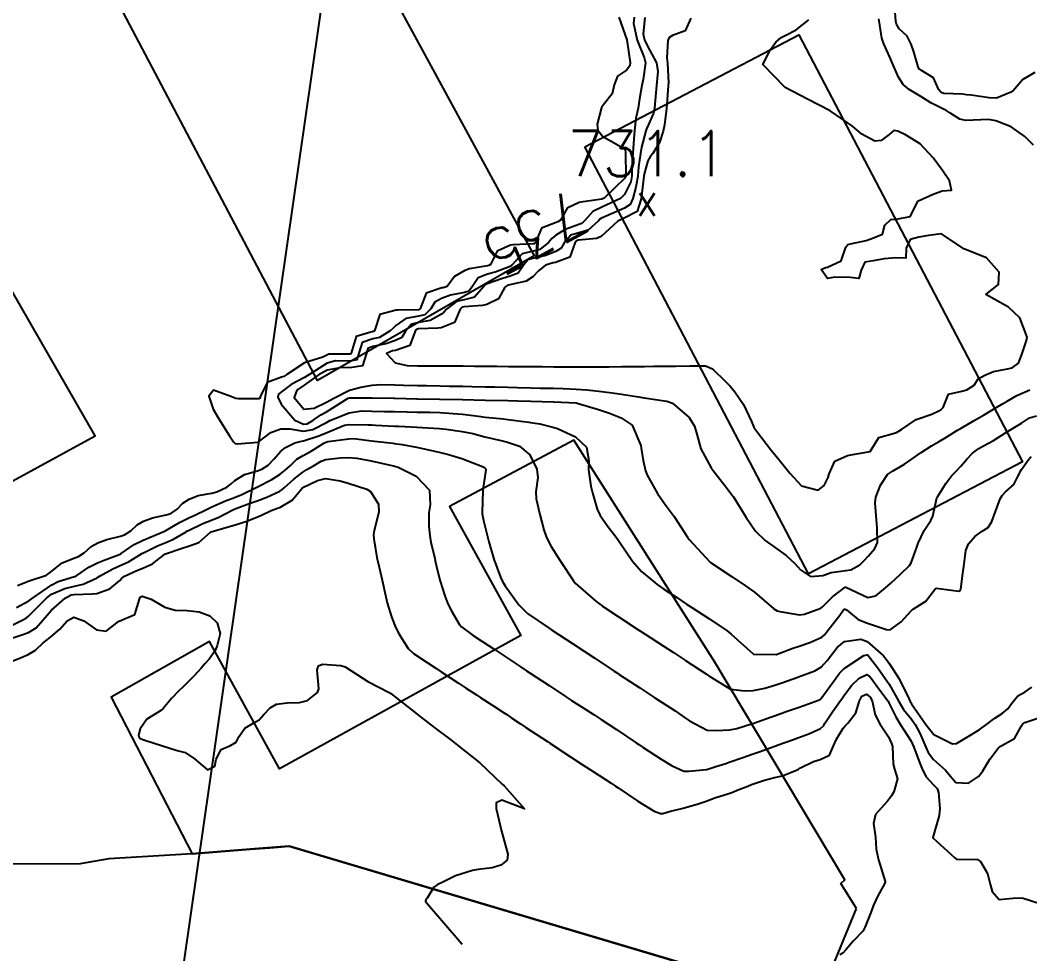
# Model space of a CAD drawing. Header units: metres. Extents: x 286371 to 293043, y 7462578 to 7466404.
# Drawn here: x 291348.2 to 291437.2, y 7463364.5 to 7463446.9 of the extents above; entities that cross this region are included whole.
import ezdxf
from ezdxf.enums import TextEntityAlignment as Align

# ---------------------------------------------------------------- set-up
doc = ezdxf.new("R2010")
doc.units = ezdxf.units.M
doc.header["$MEASUREMENT"] = 0
doc.linetypes.add('CONTINUO', pattern=[0])
for name, color, linetype in [('Area', 45, 'Continuous'), ('Cotas', 45, 'Continuous'), ('Curvas de Nivel 1m', 11, 'Continuous'), ('Curvas de Nivel 5m', 15, 'Continuous'), ('Edificações', 30, 'Continuous'), ('PLACA_KM', 45, 'Continuous'), ('Pontos Cotados', 45, 'Continuous')]:
    doc.layers.add(name, color=color, linetype=linetype)
doc.styles.add('Style-STANDARD', font='STANDARD.shx')

# ---------------------------------------------------------------- blocks, each defined once
blk = doc.blocks.new('ELVTXT_161')
at = {"layer": 'Pontos Cotados', "linetype": 'Continuous', "style": 'Style-STANDARD'}
for s, height, p in [('731.1', 4, (0, 4)), ('x', 3, (0, 0))]:
    blk.add_text(s, height=height, dxfattribs=at).set_placement(p, align=Align.MIDDLE_CENTER)

msp = doc.modelspace()

# ---------------------------------------------------------------- linework, layer by layer
at = {"layer": 'Area'}
msp.add_polyline3d([(291425.54, 7463358.05, 738.774), (291371.89, 7463374.023, 745.166), (291368.437, 7463373.776, 745.763), (291363.317, 7463373.364, 745.262), (291355.987, 7463372.925, 740.624), (291353.435, 7463372.486, 740.603), (291347.073, 7463372.455, 740.642), (291342.693, 7463372.083, 740.606), (291284.804, 7463355.144, 739.761)], dxfattribs=at)
at = {"layer": 'Curvas de Nivel 1m', "flags": 128}
for points, elevation in [([(291437.639, 7463442.295), (291436.58, 7463441.69), (291435.694, 7463440.653), (291435.65, 7463440.618), (291435.613, 7463440.598), (291434.255, 7463440.021), (291433.605, 7463440.049), (291432.033, 7463440.283), (291431.608, 7463440.336), (291431.266, 7463440.378), (291429.609, 7463440.441), (291429.379, 7463440.518), (291429.185, 7463440.753), (291428.7, 7463441.833), (291427.639, 7463442.46), (291427.448, 7463442.585), (291427.348, 7463442.78), (291426.98, 7463444.104), (291426.746, 7463444.793), (291426.393, 7463445.508), (291425.694, 7463446.146), (291425.452, 7463446.561), (291425.397, 7463446.811), (291425.274, 7463448.361)], 734), ([(291402.302, 7463447.165), (291402.241, 7463446.621), (291402.566, 7463445.161), (291403.181, 7463443.622), (291403.305, 7463443.15), (291403.111, 7463441.663), (291402.99, 7463441.154), (291402.79, 7463439.962), (291402.652, 7463439.158), (291402.464, 7463438.268), (291402.338, 7463437.163), (291402.274, 7463436.432), (291402.182, 7463435.165), (291402.143, 7463434.536), (291402.095, 7463433.165), (291402.002, 7463432.651), (291401.469, 7463431.532), (291401.115, 7463431.181), (291399.452, 7463430.402), (291398.65, 7463430.022), (291397.968, 7463429.236), (291397.702, 7463428.969), (291397.429, 7463428.877), (291396.233, 7463428.451), (291395.414, 7463427.941), (291395.045, 7463427.645), (291394.746, 7463427.284), (291394.003, 7463426.687), (291393.393, 7463426.542), (291392.422, 7463426.286), (291391.558, 7463425.332), (291391.479, 7463425.226), (291391.372, 7463425.174), (291390.042, 7463424.676), (291389.361, 7463424.493), (291388.552, 7463424.181), (291388.019, 7463423.384), (291387.718, 7463423.009), (291387.337, 7463422.897), (291386.107, 7463422.638), (291385.328, 7463422.356), (291384.736, 7463422.02), (291384.377, 7463421.438), (291383.845, 7463420.907), (291383.304, 7463420.8), (291382.184, 7463420.588), (291381.291, 7463419.973), (291381.047, 7463419.728), (291380.79, 7463419.492), (291379.86, 7463418.921), (291379.273, 7463418.801), (291378.313, 7463418.484), (291378.027, 7463417.533), (291377.837, 7463416.944), (291377.243, 7463416.813), (291375.966, 7463416.841), (291375.24, 7463416.642), (291373.607, 7463415.607), (291373.221, 7463415.379), (291372.064, 7463414.779), (291371.201, 7463414.125), (291370.945, 7463413.901), (291370.893, 7463413.649), (291371.185, 7463413.023), (291372.371, 7463411.626), (291373.159, 7463411.27), (291373.467, 7463411.302), (291373.963, 7463411.602), (291374.682, 7463412.081), (291375.176, 7463412.367), (291377.092, 7463413.546), (291377.195, 7463413.58), (291379.125, 7463413.586), (291379.195, 7463413.585), (291381.124, 7463413.556), (291381.195, 7463413.554), (291383.135, 7463413.515), (291383.195, 7463413.513), (291385.146, 7463413.474), (291385.195, 7463413.472), (291387.157, 7463413.433), (291387.195, 7463413.432), (291389.172, 7463413.387), (291389.194, 7463413.386), (291391.173, 7463413.346), (291392.017, 7463413.322), (291393.184, 7463413.286), (291393.205, 7463413.283), (291395.183, 7463413.229), (291395.229, 7463413.228), (291397.183, 7463413.154), (291397.292, 7463413.133), (291399.174, 7463412.565), (291400.121, 7463412.249), (291401.164, 7463411.828), (291402.129, 7463411.17), (291402.894, 7463409.391), (291402.937, 7463409.157), (291403.108, 7463408.068), (291403.307, 7463407.151), (291403.456, 7463406.781), (291404.364, 7463405.135), (291405.05, 7463404.166), (291405.836, 7463403.112), (291407.007, 7463401.289), (291407.152, 7463401.092), (291408.975, 7463399.133), (291409.051, 7463399.063), (291410.955, 7463397.794), (291412.143, 7463397.016), (291412.936, 7463396.434), (291414.621, 7463394.979), (291414.91, 7463394.79), (291415.153, 7463394.727), (291416.904, 7463394.455), (291417.335, 7463394.508), (291418.448, 7463394.921), (291418.777, 7463395.046), (291418.909, 7463395.147), (291419.79, 7463396.028), (291420.907, 7463396.875), (291420.978, 7463396.874), (291422.921, 7463395.981), (291423.637, 7463396.121), (291424.489, 7463396.821), (291424.723, 7463397.033), (291424.94, 7463397.233), (291425.76, 7463397.995), (291426.588, 7463398.79), (291426.737, 7463399.019), (291426.977, 7463399.666), (291427.257, 7463400.513), (291427.351, 7463400.779), (291427.893, 7463401.895), (291428.469, 7463402.763), (291428.647, 7463403.153), (291429.012, 7463404.755), (291429.028, 7463404.792), (291429.066, 7463404.856), (291429.791, 7463406.037), (291430.317, 7463406.736), (291430.698, 7463407.133), (291431.106, 7463407.55), (291431.651, 7463408.182), (291432.141, 7463408.709), (291432.707, 7463409.124), (291433.134, 7463409.363), (291433.99, 7463409.833), (291435.153, 7463410.567), (291435.21, 7463410.607), (291435.298, 7463410.662), (291436.458, 7463411.352), (291437.172, 7463411.833), (291437.797, 7463412.003)], 734), ([(291403.236, 7463447.151), (291403.118, 7463445.717), (291403.234, 7463445.151), (291403.661, 7463444.287), (291404.265, 7463443.135), (291404.387, 7463442.379), (291404.284, 7463441.134), (291404.233, 7463440.507), (291404.115, 7463439.136), (291404.023, 7463438.692), (291403.562, 7463437.7), (291403.39, 7463437.313), (291403.34, 7463437.148), (291402.97, 7463435.715), (291402.866, 7463435.154), (291402.698, 7463433.965), (291402.63, 7463433.157), (291402.47, 7463432.168), (291402.193, 7463431.164), (291401.964, 7463430.659), (291401.451, 7463430.332), (291399.848, 7463429.615), (291399.437, 7463429.431), (291399.293, 7463429.359), (291399.156, 7463429.219), (291398.259, 7463428.395), (291397.418, 7463428.162), (291396.737, 7463427.932), (291396.149, 7463427.263), (291395.865, 7463426.799), (291395.392, 7463426.502), (291394.528, 7463426.147), (291393.383, 7463425.885), (291392.937, 7463425.755), (291392.582, 7463425.316), (291392.092, 7463424.595), (291391.359, 7463424.316), (291390.598, 7463424.103), (291389.348, 7463423.646), (291389.161, 7463423.553), (291389.02, 7463423.369), (291388.232, 7463422.48), (291387.327, 7463422.241), (291386.649, 7463422.08), (291385.76, 7463421.418), (291385.545, 7463421.186), (291385.307, 7463420.98), (291384.33, 7463420.407), (291383.296, 7463420.235), (291382.661, 7463420.097), (291382.138, 7463419.472), (291381.829, 7463418.923), (291381.271, 7463418.635), (291380.404, 7463418.361), (291379.263, 7463418.123), (291378.827, 7463417.954), (291378.698, 7463417.523), (291378.347, 7463416.418), (291377.234, 7463416.224), (291376.532, 7463416.257), (291375.231, 7463416.029), (291374.432, 7463415.59), (291373.21, 7463414.697), (291372.568, 7463414.26), (291372.314, 7463413.628), (291373.179, 7463412.596), (291374.089, 7463412.692), (291375.189, 7463413.217), (291375.836, 7463413.572), (291377.205, 7463414.273), (291378.201, 7463414.538), (291379.212, 7463414.697), (291379.958, 7463414.759), (291381.213, 7463414.731), (291381.968, 7463414.718), (291383.213, 7463414.69), (291383.981, 7463414.674), (291385.212, 7463414.649), (291385.995, 7463414.63), (291387.212, 7463414.608), (291388.006, 7463414.589), (291389.212, 7463414.564), (291390.012, 7463414.548), (291391.208, 7463414.522), (291392.03, 7463414.5), (291393.207, 7463414.472), (291394.049, 7463414.45), (291395.201, 7463414.429), (291396.054, 7463414.409), (291397.201, 7463414.357), (291398.149, 7463414.281), (291399.198, 7463414.177), (291400.37, 7463414.023), (291401.195, 7463413.907), (291402.685, 7463413.669), (291403.191, 7463413.594), (291404.982, 7463413.332), (291405.187, 7463413.293), (291405.696, 7463413.117), (291407.166, 7463411.865), (291407.643, 7463411.087), (291407.835, 7463410.393), (291408.178, 7463409.079), (291409.099, 7463407.414), (291409.354, 7463407.061), (291410.416, 7463405.703), (291410.931, 7463405.036), (291411.061, 7463404.842), (291412.179, 7463403.017), (291413.017, 7463401.838), (291413.876, 7463400.991), (291414.992, 7463400.198), (291415.708, 7463399.683), (291416.507, 7463398.951), (291416.966, 7463398.425), (291417.851, 7463397.82), (291418.959, 7463397.916), (291419.681, 7463398.172), (291420.964, 7463398.357), (291421.426, 7463398.407), (291422.205, 7463398.856), (291422.591, 7463399.24), (291422.986, 7463399.652), (291423.538, 7463400.291), (291423.758, 7463400.833), (291423.748, 7463402.109), (291423.69, 7463402.835), (291423.565, 7463404.328), (291423.616, 7463404.836), (291424.037, 7463405.872), (291424.656, 7463406.821), (291424.906, 7463407.009), (291425.098, 7463407.108), (291426.165, 7463407.742), (291427.118, 7463408.402), (291427.331, 7463408.571), (291427.623, 7463408.777), (291428.539, 7463409.357), (291429.138, 7463409.714), (291429.788, 7463410.101), (291430.841, 7463410.729), (291431.038, 7463410.844), (291431.157, 7463410.915), (291432.292, 7463411.583), (291433.175, 7463412.099), (291433.547, 7463412.321), (291434.16, 7463412.68), (291434.8, 7463413.06), (291435.194, 7463413.296), (291436.049, 7463413.804), (291437.209, 7463414.302)], 733), ([(291407.314, 7463447.09), (291406.801, 7463445.984), (291405.681, 7463445.566), (291405.405, 7463445.392), (291405.275, 7463445.12), (291405.182, 7463443.591), (291405.255, 7463443.12), (291405.345, 7463441.392), (291405.323, 7463441.119), (291405.204, 7463439.506), (291405.173, 7463439.121), (291404.996, 7463437.69), (291404.875, 7463437.125), (291404.541, 7463436.127), (291403.942, 7463435.138), (291403.749, 7463434.913), (291403.514, 7463434.493), (291403.216, 7463433.431), (291403.176, 7463433.149), (291402.979, 7463431.644), (291402.917, 7463431.153), (291402.572, 7463430.033), (291401.438, 7463429.435), (291400.874, 7463429.186), (291399.413, 7463427.834), (291398.994, 7463427.637), (291397.408, 7463427.502), (291397.21, 7463427.444), (291397.083, 7463427.249), (291396.635, 7463426.006), (291395.378, 7463425.536), (291395.155, 7463425.5), (291394.482, 7463425.288), (291393.86, 7463424.804), (291393.358, 7463424.261), (291392.784, 7463423.882), (291391.348, 7463423.571), (291391.155, 7463423.529), (291390.893, 7463423.341), (291390.352, 7463422.325), (291389.321, 7463421.829), (291388.94, 7463421.75), (291387.317, 7463421.615), (291387.138, 7463421.576), (291386.976, 7463421.4), (291386.47, 7463420.233), (291385.289, 7463419.764), (291384.984, 7463419.733), (291383.287, 7463419.67), (291383.111, 7463419.633), (291382.996, 7463419.459), (291382.51, 7463418.221), (291381.258, 7463417.778), (291381.005, 7463417.742), (291380.465, 7463417.496), (291381.242, 7463416.665), (291382.278, 7463416.43), (291383.239, 7463416.427), (291384.256, 7463416.422), (291385.239, 7463416.415), (291386.242, 7463416.407), (291387.239, 7463416.4), (291388.227, 7463416.392), (291389.239, 7463416.386), (291390.211, 7463416.378), (291391.24, 7463416.367), (291392.206, 7463416.354), (291393.24, 7463416.344), (291394.185, 7463416.341), (291395.235, 7463416.335), (291396.162, 7463416.335), (291397.23, 7463416.33), (291398.132, 7463416.329), (291399.231, 7463416.33), (291400.098, 7463416.335), (291401.232, 7463416.353), (291402.044, 7463416.361), (291403.232, 7463416.368), (291404.003, 7463416.373), (291405.233, 7463416.385), (291405.956, 7463416.391), (291407.234, 7463416.427), (291408.593, 7463416.426), (291409.231, 7463416.159), (291410.379, 7463415.037), (291410.785, 7463414.61), (291411.201, 7463414.133), (291411.948, 7463413.013), (291412.664, 7463411.499), (291412.864, 7463410.999), (291412.968, 7463410.815), (291413.148, 7463410.578), (291414.4, 7463408.975), (291415.112, 7463408.129), (291416.053, 7463406.95), (291417.077, 7463405.811), (291418.537, 7463405.448), (291419.078, 7463405.842), (291419.423, 7463406.566), (291419.509, 7463406.898), (291420.003, 7463407.999), (291421.119, 7463408.508), (291421.418, 7463408.571), (291423.124, 7463408.844), (291423.876, 7463410.101), (291425.148, 7463410.439), (291425.438, 7463410.522), (291425.898, 7463410.803), (291427.167, 7463411.675), (291428.551, 7463412.14), (291429.179, 7463412.431), (291429.382, 7463412.55), (291429.56, 7463412.749), (291430.033, 7463413.91), (291431.206, 7463414.186), (291431.639, 7463414.286), (291432.288, 7463414.708), (291432.655, 7463415.271), (291433.227, 7463415.585), (291434.001, 7463415.914), (291435.236, 7463416.143), (291435.648, 7463416.249), (291436.21, 7463416.65), (291436.502, 7463417.399), (291436.917, 7463418.64), (291436.965, 7463418.953), (291436.335, 7463420.649), (291435.318, 7463421.6), (291433.334, 7463422.694), (291434.442, 7463423.584), (291434.503, 7463424.677), (291433.383, 7463425.941), (291431.394, 7463426.724), (291429.414, 7463428.071), (291428.267, 7463427.915), (291427.409, 7463427.77), (291426.654, 7463427.547), (291426.294, 7463426.801), (291426.268, 7463425.914), (291425.381, 7463425.944), (291424.358, 7463425.851), (291423.377, 7463425.68), (291422.663, 7463425.566), (291422.339, 7463424.86), (291422.11, 7463424.106), (291421.354, 7463424.201), (291420.006, 7463424.243), (291419.352, 7463424.105), (291418.804, 7463424.913), (291419.189, 7463425.085), (291419.367, 7463425.122), (291420.575, 7463425.688), (291420.976, 7463426.881), (291421.156, 7463427.12), (291421.398, 7463427.163), (291422.776, 7463427.482), (291423.407, 7463427.717), (291424.216, 7463428.028), (291424.43, 7463428.829), (291424.937, 7463429.317), (291425.432, 7463429.363), (291426.64, 7463429.593), (291427.261, 7463430.787), (291427.309, 7463430.934), (291427.457, 7463431.007), (291428.684, 7463431.548), (291429.47, 7463431.839), (291430.292, 7463431.922), (291430.119, 7463432.745), (291429.498, 7463433.652), (291428.685, 7463434.767), (291427.538, 7463435.989), (291426.253, 7463436.804), (291425.558, 7463437.107), (291425.203, 7463437.177), (291424.801, 7463436.826), (291424.089, 7463436.293), (291423.545, 7463436.239), (291422.395, 7463436.862), (291421.564, 7463437.568), (291419.584, 7463438.904), (291417.599, 7463439.934), (291415.614, 7463440.964), (291413.644, 7463442.994), (291414.33, 7463444.318), (291414.8, 7463444.978), (291415.279, 7463445.372), (291415.683, 7463445.585), (291416.59, 7463446.052), (291417.704, 7463446.934)], 732), ([(291437.533, 7463435.885), (291436.77, 7463436.636), (291435.557, 7463437.499), (291434.206, 7463438.04), (291433.573, 7463438.137), (291432.198, 7463438.078), (291431.571, 7463438.069), (291431.04, 7463438.189), (291430.16, 7463438.743), (291429.799, 7463438.962), (291429.588, 7463439.049), (291428.46, 7463439.63), (291427.605, 7463440.173), (291426.556, 7463440.8), (291426.039, 7463441.224), (291425.63, 7463441.881), (291425.208, 7463442.821), (291424.846, 7463443.637), (291424.318, 7463444.835), (291424.164, 7463445.318), (291423.915, 7463446.84), (291423.897, 7463447.031)], 733), ([(291347.914, 7463397.025), (291348.946, 7463397.442), (291350.493, 7463397.954), (291350.959, 7463398.292), (291351.858, 7463399.044), (291352.977, 7463399.471), (291353.301, 7463399.587), (291353.802, 7463399.902), (291354.413, 7463400.473), (291354.998, 7463400.79), (291355.797, 7463401.078), (291357.007, 7463401.379), (291357.356, 7463401.502), (291357.903, 7463401.841), (291358.471, 7463402.384), (291359.027, 7463402.709), (291359.835, 7463403.009), (291361.036, 7463403.269), (291361.432, 7463403.394), (291362.01, 7463403.78), (291362.518, 7463404.307), (291363.058, 7463404.661), (291363.85, 7463404.964), (291365.066, 7463405.179), (291365.507, 7463405.288), (291366.397, 7463405.715), (291366.78, 7463406.008), (291367.083, 7463406.292), (291367.95, 7463406.833), (291369.096, 7463407.149), (291369.483, 7463407.284), (291370.017, 7463407.661), (291370.553, 7463408.212), (291371.122, 7463408.865), (291371.545, 7463409.221), (291372.392, 7463409.626), (291372.983, 7463409.771), (291373.137, 7463409.804), (291374.502, 7463410.236), (291375.148, 7463410.515), (291376.77, 7463411.164), (291377.16, 7463411.248), (291378.858, 7463411.219), (291379.159, 7463411.197), (291379.501, 7463411.167), (291381.158, 7463411.099), (291381.556, 7463411.079), (291383.155, 7463411.002), (291383.626, 7463410.976), (291385.153, 7463410.885), (291385.739, 7463410.829), (291387.142, 7463410.623), (291388.091, 7463410.429), (291389.136, 7463410.161), (291390.688, 7463409.783), (291391.129, 7463409.675), (291392.184, 7463409.319), (291393.113, 7463408.561), (291393.738, 7463407.295), (291393.81, 7463406.567), (291393.623, 7463405.296), (291393.659, 7463404.691), (291394.002, 7463403.29), (291394.353, 7463401.945), (291394.578, 7463401.281), (291394.992, 7463400.467), (291395.762, 7463399.263), (291396.947, 7463397.429), (291397.108, 7463397.242), (291398.921, 7463395.652), (291399.521, 7463395.205), (291400.901, 7463394.294), (291402.645, 7463393.158), (291402.882, 7463393.002), (291403.276, 7463392.75), (291404.863, 7463391.717), (291405.778, 7463391.111), (291406.84, 7463390.404), (291408.684, 7463389.199), (291408.815, 7463389.116), (291408.882, 7463389.063), (291410.797, 7463387.875), (291412.079, 7463387.731), (291412.796, 7463387.774), (291413.823, 7463387.965), (291414.803, 7463388.263), (291415.336, 7463388.437), (291416.742, 7463388.946), (291416.794, 7463388.965), (291416.814, 7463388.972), (291418.254, 7463389.491), (291418.828, 7463389.842), (291419.337, 7463390.406), (291419.705, 7463390.902), (291420.2, 7463391.548), (291420.862, 7463392.08), (291422.307, 7463392.297), (291422.863, 7463392.085), (291424.309, 7463390.822), (291424.549, 7463390.53), (291424.834, 7463390.135), (291425.693, 7463388.801), (291426.527, 7463387.049), (291426.653, 7463386.786), (291426.703, 7463386.706), (291426.781, 7463386.595), (291428.03, 7463384.765), (291428.741, 7463383.896), (291430.398, 7463383.061), (291430.73, 7463383.091), (291431.753, 7463383.695), (291432.748, 7463384.305), (291432.98, 7463384.462), (291433.264, 7463384.687), (291434.117, 7463385.321), (291434.77, 7463385.727), (291435.276, 7463386.158), (291435.628, 7463386.652), (291436.142, 7463387.296), (291436.799, 7463387.645), (291437.369, 7463388.062)], 736), ([(291347.832, 7463395.078), (291348.92, 7463395.691), (291349.325, 7463395.976), (291350.941, 7463397.1), (291351.509, 7463397.372), (291352.953, 7463397.814), (291353.026, 7463397.84), (291353.163, 7463397.911), (291354.22, 7463398.641), (291354.971, 7463399.027), (291355.57, 7463399.281), (291356.983, 7463399.802), (291357.018, 7463399.82), (291357.073, 7463399.853), (291358.197, 7463400.635), (291359.002, 7463401.04), (291359.555, 7463401.267), (291360.837, 7463401.797), (291360.96, 7463401.85), (291361.015, 7463401.882), (291362.208, 7463402.595), (291363.033, 7463403.002), (291363.558, 7463403.235), (291364.591, 7463403.741), (291364.887, 7463403.896), (291365.048, 7463403.965), (291366.272, 7463404.5), (291367.061, 7463404.804), (291367.701, 7463405.058), (291368.984, 7463405.676), (291369.042, 7463405.707), (291369.075, 7463405.725), (291370.351, 7463406.389), (291371.092, 7463406.845), (291371.542, 7463407.193), (291371.998, 7463407.631), (291372.556, 7463408.179), (291373.117, 7463408.51), (291373.833, 7463408.895), (291374.941, 7463409.587), (291375.071, 7463409.65), (291375.135, 7463409.676), (291375.28, 7463409.726), (291377.141, 7463409.985), (291377.584, 7463409.989), (291379.138, 7463409.809), (291381.039, 7463409.582), (291381.135, 7463409.57), (291381.841, 7463409.474), (291383.121, 7463409.244), (291383.38, 7463409.19), (291385.115, 7463408.802), (291385.924, 7463408.6), (291387.107, 7463408.239), (291388.941, 7463407.522), (291389.095, 7463407.451), (291389.196, 7463407.363), (291389.216, 7463407.238), (291389.078, 7463406.264), (291388.968, 7463405.464), (291388.965, 7463405.366), (291388.901, 7463403.502), (291388.907, 7463403.366), (291389.025, 7463402.763), (291389.362, 7463401.359), (291389.481, 7463400.873), (291389.923, 7463399.35), (291390.531, 7463397.76), (291390.737, 7463397.338), (291390.939, 7463396.995), (291392.138, 7463395.316), (291392.903, 7463394.572), (291394.803, 7463393.276), (291394.883, 7463393.224), (291395.024, 7463393.13), (291396.864, 7463391.902), (291397.894, 7463391.229), (291398.845, 7463390.606), (291400.544, 7463389.473), (291400.826, 7463389.287), (291400.983, 7463389.182), (291402.807, 7463388.003), (291404.145, 7463387.134), (291404.778, 7463386.72), (291405.914, 7463385.96), (291406.759, 7463385.398), (291407.203, 7463385.088), (291408.742, 7463384.28), (291409.555, 7463384.239), (291410.743, 7463384.308), (291411.358, 7463384.413), (291412.752, 7463384.845), (291412.87, 7463384.885), (291413.185, 7463384.998), (291414.331, 7463385.411), (291414.763, 7463385.564), (291415.798, 7463385.93), (291416.774, 7463386.276), (291417.266, 7463386.448), (291418.569, 7463386.918), (291418.727, 7463386.973), (291418.786, 7463387.028), (291419.573, 7463388.132), (291420.124, 7463388.895), (291420.416, 7463389.294), (291420.827, 7463389.716), (291422.577, 7463390.85), (291422.845, 7463390.904), (291422.949, 7463390.843), (291423.779, 7463389.787), (291424.455, 7463388.822), (291424.605, 7463388.612), (291424.807, 7463388.312), (291425.65, 7463386.801), (291426.071, 7463386.096), (291426.761, 7463385.241), (291427.101, 7463384.779), (291427.5, 7463384.015), (291428.041, 7463382.765), (291428.253, 7463382.3), (291428.708, 7463381.694), (291429.767, 7463380.738), (291430.19, 7463380.238), (291430.678, 7463379.664), (291431.789, 7463379.596), (291432.686, 7463380.174), (291432.919, 7463380.462), (291433.051, 7463380.689), (291433.685, 7463381.704), (291434.403, 7463382.669), (291434.566, 7463382.827), (291434.728, 7463382.906), (291435.846, 7463383.539), (291436.47, 7463384.639), (291436.577, 7463384.817), (291436.759, 7463384.935), (291438.011, 7463385.37)], 737), ([(291347.388, 7463393.505), (291348.378, 7463393.992), (291348.71, 7463394.174), (291348.899, 7463394.322), (291350.501, 7463395.953), (291350.929, 7463396.261), (291352.089, 7463396.775), (291352.94, 7463396.982), (291353.7, 7463397.146), (291354.952, 7463397.72), (291355.052, 7463397.784), (291355.205, 7463397.881), (291356.319, 7463398.509), (291356.968, 7463398.782), (291357.703, 7463399.114), (291358.869, 7463399.826), (291358.939, 7463399.871), (291358.985, 7463399.896), (291360.268, 7463400.533), (291360.999, 7463400.824), (291361.678, 7463401.11), (291362.792, 7463401.768), (291362.929, 7463401.853), (291363.016, 7463401.897), (291364.275, 7463402.496), (291365.03, 7463402.808), (291365.686, 7463403.073), (291366.911, 7463403.706), (291367.001, 7463403.748), (291367.045, 7463403.769), (291368.447, 7463404.29), (291369.057, 7463404.51), (291369.899, 7463404.824), (291371.07, 7463405.355), (291371.244, 7463405.47), (291371.429, 7463405.639), (291372.296, 7463406.416), (291373.095, 7463407.032), (291373.448, 7463407.26), (291374.031, 7463407.601), (291374.699, 7463408.002), (291375.113, 7463408.158), (291376.393, 7463408.287), (291377.116, 7463408.318), (291377.84, 7463408.265), (291379.112, 7463408.028), (291380.951, 7463407.633), (291381.096, 7463407.598), (291381.505, 7463407.478), (291383.082, 7463406.674), (291384.248, 7463405.437), (291384.33, 7463404.15), (291384.189, 7463403.437), (291384.206, 7463402.247), (291384.278, 7463401.435), (291384.382, 7463400.824), (291384.716, 7463399.43), (291384.761, 7463399.219), (291384.958, 7463398.333), (291385.189, 7463397.421), (291385.61, 7463396.106), (291385.883, 7463395.415), (291386.224, 7463394.728), (291386.887, 7463393.608), (291387.08, 7463393.392), (291388.114, 7463392.621), (291388.865, 7463392.117), (291390.053, 7463391.346), (291390.846, 7463390.828), (291392.264, 7463389.882), (291392.827, 7463389.509), (291393.142, 7463389.3), (291394.808, 7463388.216), (291396.253, 7463387.253), (291396.789, 7463386.899), (291397.714, 7463386.297), (291398.77, 7463385.614), (291399.403, 7463385.205), (291400.741, 7463384.326), (291402.494, 7463383.158), (291402.722, 7463383.004), (291403.116, 7463382.75), (291404.703, 7463381.717), (291405.656, 7463381.11), (291406.688, 7463380.658), (291407.133, 7463380.642), (291408.69, 7463380.811), (291408.896, 7463380.856), (291409.503, 7463381.052), (291410.399, 7463381.339), (291410.7, 7463381.437), (291411.879, 7463381.844), (291412.711, 7463382.139), (291413.341, 7463382.368), (291414.722, 7463382.866), (291414.802, 7463382.894), (291415.011, 7463382.97), (291416.26, 7463383.423), (291416.734, 7463383.597), (291417.711, 7463383.958), (291418.746, 7463384.406), (291419.005, 7463384.656), (291419.169, 7463384.908), (291419.795, 7463385.872), (291420.514, 7463386.888), (291420.628, 7463387.045), (291420.79, 7463387.288), (291421.471, 7463388.207), (291422.167, 7463388.864), (291422.819, 7463389.192), (291423.042, 7463389.075), (291423.205, 7463388.847), (291423.88, 7463387.913), (291424.713, 7463386.816), (291424.74, 7463386.772), (291424.782, 7463386.68), (291425.381, 7463385.43), (291425.758, 7463384.804), (291426.146, 7463384.197), (291426.732, 7463383.31), (291426.976, 7463382.781), (291427.438, 7463381.513), (291427.743, 7463380.773), (291428.061, 7463380.143), (291428.675, 7463379.478), (291429.022, 7463379.11), (291429.156, 7463378.755), (291429.257, 7463377.366), (291429.196, 7463376.753), (291428.639, 7463374.798), (291428.645, 7463374.764), (291430.578, 7463373.001), (291430.743, 7463372.898), (291432.576, 7463372.851), (291432.841, 7463372.69), (291433.483, 7463371.611), (291433.712, 7463370.681), (291433.89, 7463370.042), (291434.514, 7463369.337), (291435.722, 7463369.441), (291436.517, 7463369.468), (291438.185, 7463368.934)], 738), ([(291346.867, 7463392.204), (291348.223, 7463392.645), (291348.878, 7463392.897), (291349.554, 7463393.304), (291350.161, 7463393.965), (291350.908, 7463394.848), (291352.134, 7463395.926), (291352.651, 7463396.196), (291352.929, 7463396.248), (291354.531, 7463396.289), (291354.931, 7463396.339), (291356.065, 7463396.74), (291356.948, 7463397.479), (291357.118, 7463397.686), (291357.368, 7463397.848), (291358.435, 7463398.359), (291358.965, 7463398.572), (291359.834, 7463398.948), (291360.914, 7463399.795), (291360.957, 7463399.823), (291360.985, 7463399.834), (291362.434, 7463400.331), (291362.995, 7463400.504), (291363.914, 7463400.837), (291364.944, 7463401.735), (291364.986, 7463401.763), (291365.015, 7463401.775), (291366.511, 7463402.222), (291367.024, 7463402.367), (291368.051, 7463402.667), (291369.035, 7463403.066), (291369.452, 7463403.252), (291370.304, 7463403.656), (291370.844, 7463403.85), (291371.048, 7463403.918), (291372.137, 7463404.549), (291373.018, 7463405.615), (291373.043, 7463405.646), (291373.075, 7463405.665), (291374.372, 7463406.308), (291375.088, 7463406.483), (291376.389, 7463406.253), (291377.074, 7463406.06), (291378.742, 7463405.529), (291379.061, 7463405.336), (291379.755, 7463404.221), (291379.791, 7463403.509), (291379.384, 7463401.891), (291379.327, 7463401.52), (291379.354, 7463401.163), (291379.624, 7463399.515), (291379.82, 7463398.653), (291380.097, 7463397.507), (291380.406, 7463396.018), (291380.526, 7463395.5), (291380.896, 7463394.269), (291381.2, 7463393.49), (291381.529, 7463392.83), (291382.376, 7463391.472), (291382.848, 7463391.035), (291384.039, 7463390.243), (291384.828, 7463389.729), (291385.284, 7463389.428), (291386.809, 7463388.406), (291387.421, 7463388.009), (291388.393, 7463387.38), (291388.79, 7463387.126), (291389.859, 7463386.432), (291390.772, 7463385.841), (291391.071, 7463385.641), (291391.534, 7463385.329), (291392.272, 7463384.829), (291392.752, 7463384.509), (291394.655, 7463383.276), (291394.703, 7463383.244), (291394.733, 7463383.225), (291394.873, 7463383.13), (291396.704, 7463381.903), (291397.734, 7463381.229), (291398.685, 7463380.614), (291400.272, 7463379.589), (291400.666, 7463379.335), (291400.894, 7463379.181), (291402.647, 7463378.015), (291404.074, 7463377.133), (291404.631, 7463376.922), (291404.826, 7463376.926), (291405.519, 7463377.111), (291406.407, 7463377.328), (291406.638, 7463377.38), (291407.954, 7463377.765), (291408.648, 7463378.011), (291409.417, 7463378.289), (291410.659, 7463378.682), (291410.926, 7463378.764), (291411.542, 7463379.021), (291412.338, 7463379.34), (291412.671, 7463379.461), (291413.804, 7463379.86), (291414.681, 7463380.086), (291415.395, 7463380.252), (291416.691, 7463380.766), (291416.809, 7463380.826), (291416.986, 7463380.94), (291418.121, 7463381.505), (291418.705, 7463381.669), (291419.542, 7463382.071), (291419.897, 7463382.897), (291420.141, 7463383.485), (291420.747, 7463384.434), (291420.946, 7463384.686), (291421.162, 7463384.878), (291421.849, 7463385.787), (291422.175, 7463386.864), (291422.377, 7463387.274), (291422.793, 7463387.451), (291423.135, 7463387.193), (291423.292, 7463386.844), (291423.551, 7463385.624), (291423.968, 7463384.836), (291424.737, 7463383.681), (291425.016, 7463383.106), (291425.092, 7463382.817), (291425.156, 7463381.271), (291425.261, 7463380.816), (291425.523, 7463379.971), (291425.218, 7463378.816), (291425.009, 7463378.469), (291424.652, 7463378.011), (291424.084, 7463377.391), (291423.593, 7463376.84), (291423.429, 7463376.035), (291423.583, 7463374.84), (291423.667, 7463373.76), (291423.855, 7463372.835), (291424.448, 7463370.923), (291424.438, 7463370.826), (291423.762, 7463369.599), (291423.427, 7463368.841), (291423.177, 7463368.171), (291422.661, 7463366.852), (291422.608, 7463366.726), (291422.479, 7463366.536), (291421.651, 7463365.682), (291420.965, 7463364.877), (291420.722, 7463364.607), (291420.445, 7463364.439)], 739)]:
    msp.add_lwpolyline(points, dxfattribs=dict(at, elevation=elevation))
at = {"layer": 'Curvas de Nivel 5m', "flags": 128}
for points, elevation in [([(291400.966, 7463447.186), (291401.674, 7463445.174), (291401.959, 7463443.17), (291401.927, 7463442.883), (291401.634, 7463442.487), (291400.832, 7463441.98), (291400.535, 7463441.191), (291400.377, 7463440.418), (291399.587, 7463439.418), (291399.478, 7463439.314), (291399.416, 7463439.207), (291399.047, 7463437.727), (291399.103, 7463437.211), (291399.546, 7463436.658), (291400.75, 7463435.972), (291401.529, 7463435.522), (291401.548, 7463435.174), (291401.55, 7463435.147), (291401.576, 7463433.173), (291401.566, 7463433.101), (291401.491, 7463432.973), (291399.676, 7463431.21), (291399.463, 7463431.125), (291397.801, 7463430.897), (291397.458, 7463430.821), (291396.397, 7463430.313), (291395.811, 7463429.269), (291395.586, 7463429.118), (291395.431, 7463429.073), (291394.143, 7463428.573), (291393.617, 7463427.301), (291393.516, 7463427.189), (291393.402, 7463427.165), (291391.647, 7463427.084), (291391.4, 7463427.05), (291390.219, 7463426.524), (291389.628, 7463425.361), (291389.48, 7463425.255), (291389.372, 7463425.232), (291387.772, 7463424.985), (291387.366, 7463424.833), (291386.476, 7463424.289), (291385.805, 7463423.418), (291385.463, 7463423.301), (291385.342, 7463423.285), (291383.966, 7463422.814), (291383.436, 7463421.453), (291383.382, 7463421.384), (291383.313, 7463421.368), (291381.457, 7463421.337), (291381.312, 7463421.33), (291379.866, 7463420.945), (291379.416, 7463419.512), (291379.351, 7463419.446), (291379.283, 7463419.437), (291377.799, 7463419.014), (291377.35, 7463417.543), (291377.325, 7463417.472), (291377.253, 7463417.453), (291375.394, 7463417.431), (291375.251, 7463417.388), (291374.856, 7463417.19), (291373.24, 7463416.671), (291371.682, 7463415.638), (291371.4, 7463415.463), (291371.22, 7463415.4), (291369.945, 7463414.932), (291369.333, 7463413.672), (291369.31, 7463413.555), (291369.192, 7463413.509), (291367.39, 7463413.503), (291367.191, 7463413.525), (291366.75, 7463413.711), (291365.202, 7463414.264), (291364.794, 7463413.74), (291365.177, 7463412.579), (291365.684, 7463411.727), (291366.615, 7463410.24), (291366.976, 7463409.707), (291367.132, 7463409.568), (291367.296, 7463409.537), (291369.134, 7463409.674), (291370.264, 7463410.541), (291371.152, 7463410.865), (291371.944, 7463410.84), (291373.15, 7463410.654), (291373.969, 7463410.785), (291375.161, 7463411.412), (291375.467, 7463411.578), (291377.175, 7463412.278), (291378.265, 7463412.441), (291379.178, 7463412.418), (291380.278, 7463412.397), (291381.177, 7463412.378), (291382.291, 7463412.354), (291383.177, 7463412.337), (291384.302, 7463412.313), (291385.177, 7463412.282), (291386.356, 7463412.221), (291387.169, 7463412.147), (291388.575, 7463411.964), (291389.165, 7463411.891), (291390.779, 7463411.723), (291391.159, 7463411.679), (291393.017, 7463411.446), (291393.156, 7463411.426), (291393.992, 7463411.292), (291395.15, 7463411.009), (291395.539, 7463410.878), (291397.138, 7463410.152), (291398.107, 7463409.23), (291398.311, 7463408.022), (291398.281, 7463407.227), (291398.501, 7463405.794), (291398.636, 7463405.221), (291399.042, 7463403.774), (291399.303, 7463403.21), (291400.019, 7463402.199), (291400.806, 7463401.187), (291401, 7463400.905), (291402.165, 7463399.167), (291402.961, 7463398.258), (291404.338, 7463397.134), (291404.938, 7463396.72), (291406.074, 7463395.96), (291406.919, 7463395.398), (291407.393, 7463395.087), (291408.9, 7463394.106), (291410.501, 7463393.04), (291410.878, 7463392.747), (291412.794, 7463391.005), (291412.844, 7463390.976), (291412.877, 7463390.971), (291414.844, 7463390.951), (291414.864, 7463390.954), (291414.913, 7463390.973), (291416.3, 7463391.505), (291416.855, 7463391.687), (291417.791, 7463391.999), (291418.867, 7463392.473), (291419.097, 7463392.685), (291419.268, 7463392.909), (291420.439, 7463394.425), (291420.783, 7463394.877), (291420.842, 7463394.939), (291420.905, 7463394.955), (291421.029, 7463394.873), (291422.074, 7463394.043), (291422.887, 7463393.694), (291424.55, 7463393.149), (291424.879, 7463393.124), (291425.866, 7463393.824), (291426.744, 7463394.787), (291426.82, 7463394.871), (291426.906, 7463394.93), (291428.047, 7463395.638), (291428.897, 7463396.755), (291428.914, 7463396.776), (291428.935, 7463396.785), (291429.421, 7463396.747), (291430.931, 7463396.543), (291431.059, 7463396.596), (291431.107, 7463396.722), (291431.34, 7463398.337), (291431.388, 7463398.718), (291431.572, 7463400.129), (291431.8, 7463400.712), (291432.355, 7463401.353), (291433.011, 7463401.824), (291433.544, 7463402.159), (291433.864, 7463402.682), (291434.168, 7463403.552), (291434.597, 7463404.671), (291434.758, 7463404.971), (291435.067, 7463405.292), (291435.802, 7463405.931), (291436.16, 7463406.648), (291436.474, 7463407.274), (291437.117, 7463408.166), (291437.337, 7463408.414)], 735), ([(291346.836, 7463390.129), (291348.194, 7463390.644), (291348.848, 7463390.932), (291349.508, 7463391.318), (291350.185, 7463391.965), (291350.558, 7463392.27), (291350.872, 7463392.503), (291351.641, 7463393.181), (291352.301, 7463393.926), (291352.899, 7463394.244), (291353.776, 7463393.901), (291354.879, 7463393.129), (291355.741, 7463393.007), (291356.822, 7463393.855), (291356.854, 7463393.886), (291356.885, 7463393.893), (291358.258, 7463394.473), (291358.674, 7463395.828), (291358.755, 7463395.999), (291358.928, 7463396.102), (291359.7, 7463395.813), (291360.904, 7463395.106), (291361.817, 7463394.864), (291362.9, 7463394.816), (291363.943, 7463394.704), (291364.893, 7463394.345), (291365.537, 7463393.725), (291365.8, 7463392.791), (291365.545, 7463391.724), (291365.334, 7463391.24), (291364.836, 7463390.528), (291364.453, 7463390.117), (291364.117, 7463389.745), (291363.5, 7463389.068), (291362.803, 7463388.348), (291362.499, 7463388.069), (291362.175, 7463387.774), (291361.502, 7463387.065), (291360.77, 7463386.191), (291360.568, 7463385.997), (291360.23, 7463385.802), (291359.338, 7463385.233), (291358.743, 7463384.388), (291358.607, 7463383.827), (291358.617, 7463383.712), (291358.73, 7463383.536), (291359.149, 7463383.397), (291360.72, 7463382.876), (291362.01, 7463382.48), (291362.712, 7463382.308), (291363.537, 7463381.752), (291364.689, 7463380.754), (291365.325, 7463381.095), (291365.438, 7463381.723), (291365.884, 7463382.549), (291366.722, 7463382.919), (291367.217, 7463383.206), (291367.438, 7463383.694), (291367.973, 7463384.459), (291368.753, 7463384.923), (291369.237, 7463385.187), (291369.637, 7463385.661), (291370.194, 7463386.231), (291370.778, 7463386.548), (291371.717, 7463386.693), (291372.78, 7463386.705), (291373.5, 7463386.887), (291374.392, 7463387.59), (291374.487, 7463387.901), (291374.358, 7463389.591), (291374.476, 7463389.943), (291374.831, 7463390.077), (291376.428, 7463389.963), (291376.829, 7463389.867), (291377.324, 7463389.547), (291378.81, 7463388.574), (291380.691, 7463387.601), (291380.795, 7463387.539), (291380.859, 7463387.493), (291382.772, 7463385.991), (291383.461, 7463385.454), (291384.749, 7463384.437), (291386.129, 7463383.414), (291386.727, 7463382.954), (291388.704, 7463381.374), (291390.667, 7463379.512), (291390.832, 7463379.342), (291392.634, 7463377.314), (291390.645, 7463378.096), (291390.144, 7463377.852), (291390.137, 7463377.352), (291390.604, 7463375.344), (291391.158, 7463373.336), (291391.101, 7463372.802), (291390.559, 7463372.344), (291389.793, 7463372.118), (291388.553, 7463371.982), (291388.051, 7463371.883), (291386.544, 7463371.404), (291385.538, 7463370.919), (291384.931, 7463370.629), (291384.635, 7463370.406), (291384.048, 7463369.442), (291383.926, 7463369.292), (291383.895, 7463369.165), (291387.134, 7463365.394)], 740)]:
    msp.add_lwpolyline(points, dxfattribs=dict(at, elevation=elevation))
at = {"layer": 'Edificações'}
for points in [[(291369.631, 7463470.057), (291393.501, 7463426.133), (291374.376, 7463415.122), (291350.797, 7463459.859), (291369.631, 7463470.057), (291369.631, 7463470.057), (291350.797, 7463459.859)], [(291397.96, 7463435.731), (291416.837, 7463445.616), (291436.56, 7463407.952), (291417.683, 7463398.067)], [(291269.236, 7463408.08), (291288.683, 7463374.107), (291354.781, 7463410.236), (291335.095, 7463444.433), (291269.236, 7463408.08)], [(291421.928, 7463368.531), (291420.547, 7463370.738), (291420.903, 7463371.066), (291409.417, 7463390.263), (291397.001, 7463409.848), (291386.036, 7463403.996), (291392.301, 7463392.62), (291371.033, 7463380.856), (291364.864, 7463392.092), (291356.18, 7463387.174), (291363.317, 7463373.364), (291365.877, 7463373.57), (291368.437, 7463373.776), (291370.163, 7463373.899), (291371.89, 7463374.023), (291398.715, 7463366.036), (291418.486, 7463360.15)]]:
    msp.add_lwpolyline(points, close=True, dxfattribs=at)
at = {"layer": 'PLACA_KM', "linetype": 'CONTINUO'}
msp.add_polyline3d([(291393.611, 7463579.453, 739.79), (291354.159, 7463305.216, 739.79)], dxfattribs=at)

# ---------------------------------------------------------------- block references
at = {"layer": 'Pontos Cotados', "linetype": 'Continuous'}
msp.add_blockref('ELVTXT_161', (291403.464, 7463431.144, 731.13), dxfattribs=at)

# ---------------------------------------------------------------- texts
at = {"layer": 'Cotas', "style": 'Style-STANDARD'}
msp.add_text('735', height=4, rotation=208.14863, dxfattribs=at).set_placement((291393.576, 7463428.131, 735), align=Align.MIDDLE_CENTER)

doc.saveas('drawing.dxf')
